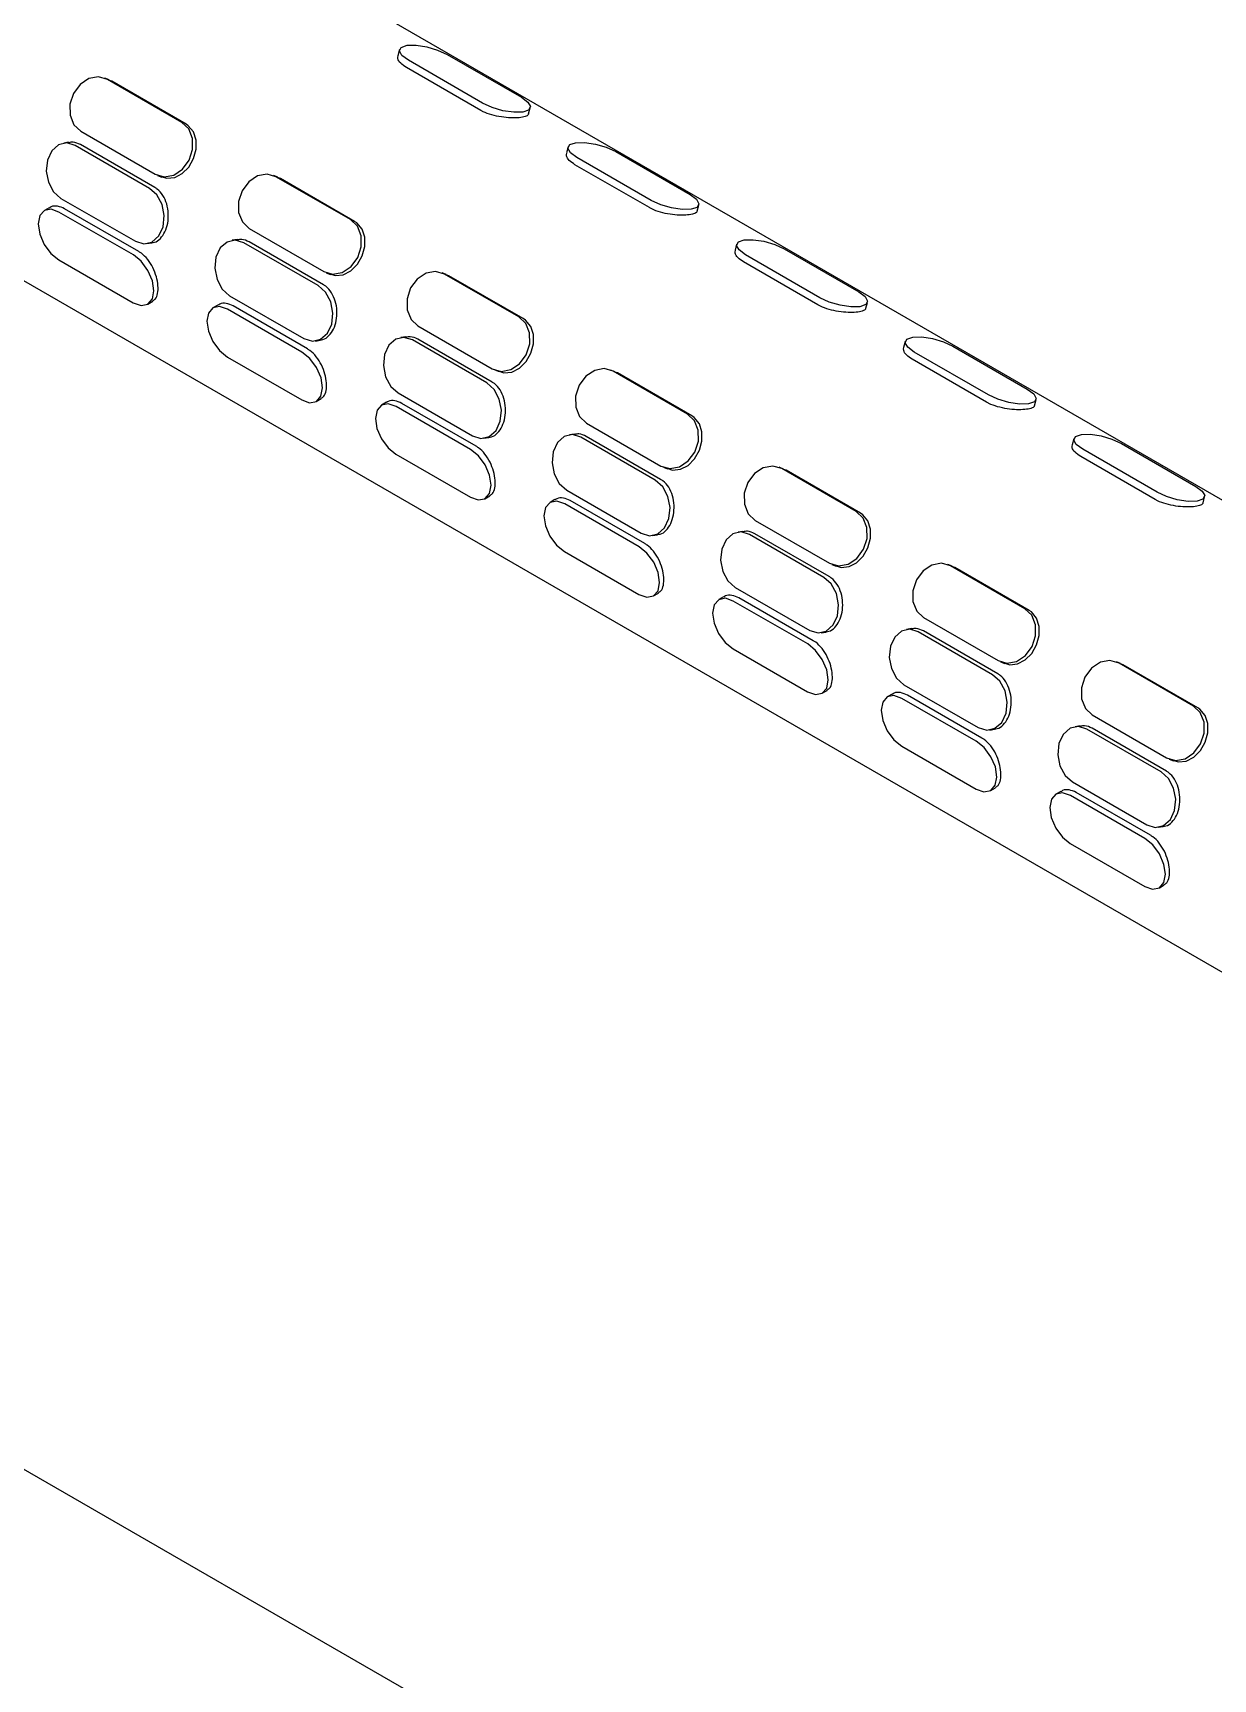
# Model space of a CAD drawing. Extents: x 0 to 3125, y 0 to 2290.
# Drawn here: x 2553.8 to 2654.5, y 1516.9 to 1657.4 of the extents above; entities that cross this region are included whole.
import ezdxf

# ---------------------------------------------------------------- set-up
doc = ezdxf.new("R2010")
doc.units = 0
doc.header["$LTSCALE"] = 10
doc.header["$MEASUREMENT"] = 0
doc.layers.get('0').update_dxf_attribs({"linetype": 'CONTINUOUS'})

msp = doc.modelspace()

# ---------------------------------------------------------------- linework, layer by layer
at = {"color": 7, "linetype": 'Continuous', "lineweight": 25}
for p, q in [((2721.47, 1579.28), (2388.44, 1771.54)), ((2371, 1741.31), (2704.03, 1549.06)), ((2585.1, 1655.94), (2584.97, 1655.42)), ((2589.16, 1655.54), (2595.51, 1651.88)), ((2592.04, 1650.76), (2585.69, 1654.42)), ((2592.2, 1651.38), (2585.86, 1655.04)), ((2560.34, 1653.35), (2559.98, 1653.5)), ((2566.53, 1649.73), (2560.19, 1653.39)), ((2560.56, 1653.25), (2560.33, 1653.32)), ((2566.9, 1649.59), (2560.56, 1653.25)), ((2596.12, 1650.46), (2596.26, 1650.98)), ((2557.91, 1648.97), (2564.26, 1645.31)), ((2556.87, 1648.03), (2556.46, 1647.97)), ((2563.79, 1644.1), (2557.44, 1647.77)), ((2564.24, 1644.17), (2557.89, 1647.84)), ((2599.49, 1647.64), (2599.35, 1647.12)), ((2603.55, 1647.24), (2609.89, 1643.57)), ((2606.42, 1642.46), (2600.07, 1646.12)), ((2606.59, 1643.07), (2600.24, 1646.74)), ((2564.47, 1645.21), (2564.83, 1645.06)), ((2574.72, 1645.05), (2574.36, 1645.19)), ((2580.92, 1641.43), (2574.57, 1645.09)), ((2574.94, 1644.95), (2574.71, 1645.02)), ((2581.28, 1641.28), (2574.94, 1644.95)), ((2556.22, 1643.24), (2562.57, 1639.58)), ((2610.51, 1642.16), (2610.65, 1642.67)), ((2555.22, 1642.45), (2554.81, 1642.21)), ((2562.4, 1638.42), (2556.05, 1642.08)), ((2562.88, 1638.7), (2556.53, 1642.36)), ((2572.29, 1640.67), (2578.64, 1637.01)), ((2563.55, 1639.38), (2563.97, 1639.44)), ((2571.26, 1639.73), (2570.84, 1639.67)), ((2578.17, 1635.8), (2571.82, 1639.46)), ((2578.62, 1635.87), (2572.27, 1639.53)), ((2613.87, 1639.33), (2613.73, 1638.82)), ((2620.97, 1634.77), (2614.62, 1638.43)), ((2617.93, 1638.93), (2624.28, 1635.27)), ((2556.04, 1638), (2562.38, 1634.34)), ((2620.8, 1634.16), (2614.46, 1637.82)), ((2578.85, 1636.9), (2579.21, 1636.76)), ((2589.1, 1636.75), (2588.74, 1636.89)), ((2595.3, 1633.13), (2588.95, 1636.79)), ((2589.32, 1636.64), (2589.09, 1636.72)), ((2595.67, 1632.98), (2589.32, 1636.64)), ((2563.63, 1634.22), (2564.05, 1634.46)), ((2569.61, 1634.14), (2569.19, 1633.9)), ((2570.6, 1634.94), (2576.95, 1631.28)), ((2624.89, 1633.86), (2625.03, 1634.37)), ((2576.78, 1630.12), (2570.44, 1633.78)), ((2577.26, 1630.39), (2570.92, 1634.06)), ((2585.64, 1631.43), (2585.22, 1631.36)), ((2586.68, 1632.37), (2593.02, 1628.7)), ((2577.93, 1631.07), (2578.35, 1631.14)), ((2592.55, 1627.5), (2586.21, 1631.16)), ((2593, 1627.57), (2586.66, 1631.23)), ((2628.25, 1631.03), (2628.11, 1630.52)), ((2635.35, 1626.47), (2629.01, 1630.13)), ((2632.31, 1630.63), (2638.66, 1626.97)), ((2721.47, 1437.54), (2388.44, 1629.79)), ((2570.42, 1629.7), (2576.77, 1626.04)), ((2593.24, 1628.6), (2593.6, 1628.46)), ((2603.49, 1628.44), (2603.12, 1628.59)), ((2635.18, 1625.85), (2628.84, 1629.52)), ((2609.68, 1624.82), (2603.34, 1628.49)), ((2603.7, 1628.34), (2603.48, 1628.41)), ((2610.05, 1624.68), (2603.7, 1628.34)), ((2578.01, 1625.92), (2578.43, 1626.15)), ((2583.99, 1625.84), (2583.57, 1625.6)), ((2584.99, 1626.64), (2591.33, 1622.97)), ((2591.64, 1622.09), (2585.3, 1625.75)), ((2639.27, 1625.55), (2639.41, 1626.07)), ((2591.16, 1621.82), (2584.82, 1625.48)), ((2600.02, 1623.12), (2599.61, 1623.06)), ((2607.38, 1619.26), (2601.04, 1622.93)), ((2601.06, 1624.06), (2607.41, 1620.4)), ((2592.31, 1622.77), (2592.73, 1622.83)), ((2606.93, 1619.2), (2600.59, 1622.86)), ((2642.64, 1622.73), (2642.5, 1622.21)), ((2649.73, 1618.16), (2643.39, 1621.83)), ((2646.7, 1622.33), (2653.04, 1618.66)), ((2584.8, 1621.4), (2591.15, 1617.74)), ((2607.62, 1620.3), (2607.98, 1620.15)), ((2617.87, 1620.14), (2617.51, 1620.29)), ((2624.07, 1616.52), (2617.72, 1620.18)), ((2618.09, 1620.04), (2617.86, 1620.11)), ((2649.57, 1617.55), (2643.22, 1621.21)), ((2624.43, 1616.37), (2618.09, 1620.04)), ((2592.4, 1617.61), (2592.81, 1617.85)), ((2598.37, 1617.54), (2597.96, 1617.3)), ((2599.37, 1618.33), (2605.71, 1614.67)), ((2606.03, 1613.79), (2599.68, 1617.45)), ((2653.66, 1617.25), (2653.79, 1617.77)), ((2605.55, 1613.51), (2599.2, 1617.18)), ((2606.7, 1614.47), (2607.11, 1614.53)), ((2614.4, 1614.82), (2613.99, 1614.76)), ((2621.32, 1610.89), (2614.97, 1614.56)), ((2621.77, 1610.96), (2615.42, 1614.62)), ((2615.44, 1615.76), (2621.79, 1612.1)), ((2599.19, 1613.1), (2605.53, 1609.43)), ((2622, 1611.99), (2622.36, 1611.85)), ((2632.25, 1611.84), (2631.89, 1611.98)), ((2638.45, 1608.22), (2632.1, 1611.88)), ((2632.47, 1611.73), (2632.24, 1611.81)), ((2638.81, 1608.07), (2632.47, 1611.73)), ((2606.78, 1609.31), (2607.19, 1609.55)), ((2612.76, 1609.23), (2612.34, 1609)), ((2619.93, 1605.21), (2613.58, 1608.87)), ((2613.75, 1610.03), (2620.1, 1606.37)), ((2620.41, 1605.48), (2614.06, 1609.15)), ((2629.82, 1607.46), (2636.17, 1603.8)), ((2621.08, 1606.17), (2621.5, 1606.23)), ((2628.79, 1606.52), (2628.37, 1606.46)), ((2635.7, 1602.59), (2629.35, 1606.25)), ((2636.15, 1602.66), (2629.8, 1606.32)), ((2613.57, 1604.79), (2619.91, 1601.13)), ((2636.38, 1603.69), (2636.74, 1603.55)), ((2646.63, 1603.54), (2646.27, 1603.68)), ((2652.83, 1599.91), (2646.49, 1603.58)), ((2646.85, 1603.43), (2646.62, 1603.51)), ((2653.2, 1599.77), (2646.85, 1603.43)), ((2621.16, 1601.01), (2621.58, 1601.24)), ((2627.14, 1600.93), (2626.72, 1600.69)), ((2634.31, 1596.91), (2627.97, 1600.57)), ((2628.13, 1601.73), (2634.48, 1598.07)), ((2634.79, 1597.18), (2628.45, 1600.84)), ((2644.21, 1599.16), (2650.55, 1595.49)), ((2635.46, 1597.86), (2635.88, 1597.93)), ((2643.17, 1598.22), (2642.75, 1598.15)), ((2650.08, 1594.29), (2643.74, 1597.95)), ((2650.53, 1594.35), (2644.19, 1598.02)), ((2627.95, 1596.49), (2634.3, 1592.83)), ((2650.77, 1595.39), (2651.13, 1595.24)), ((2642.52, 1593.43), (2648.86, 1589.76)), ((2635.54, 1592.7), (2635.96, 1592.94)), ((2641.52, 1592.63), (2641.1, 1592.39)), ((2648.7, 1588.6), (2642.35, 1592.27)), ((2649.17, 1588.88), (2642.83, 1592.54)), ((2649.84, 1589.56), (2650.26, 1589.62)), ((2642.33, 1588.19), (2648.68, 1584.52)), ((2649.93, 1584.4), (2650.34, 1584.64))]:
    msp.add_line(p, q, dxfattribs=at)
at = {"color": 7, "linetype": 'Continuous', "lineweight": 25, "flags": 128}
for points in [[(2585.86, 1655.04), (2585.31, 1655.45), (2585.1, 1655.83), (2585.25, 1656.13), (2585.75, 1656.31), (2586.52, 1656.32), (2587.43, 1656.19), (2588.36, 1655.91), (2589.16, 1655.54)], [(2560.19, 1653.39), (2559.43, 1653.62), (2558.61, 1653.47), (2557.86, 1652.97), (2557.29, 1652.2), (2556.99, 1651.28), (2557, 1650.34), (2557.32, 1649.53), (2557.91, 1648.97)], [(2595.51, 1651.88), (2596.06, 1651.47), (2596.27, 1651.08), (2596.12, 1650.78), (2595.62, 1650.61), (2594.85, 1650.59), (2593.93, 1650.73), (2593, 1651.01), (2592.2, 1651.38)], [(2564.26, 1645.31), (2565.02, 1645.09), (2565.84, 1645.24), (2566.59, 1645.73), (2567.16, 1646.5), (2567.46, 1647.43), (2567.45, 1648.36), (2567.12, 1649.17), (2566.53, 1649.73)], [(2564.84, 1645.09), (2565.26, 1644.96), (2565.93, 1645.02), (2566.57, 1645.36), (2567.13, 1645.92), (2567.54, 1646.65), (2567.76, 1647.44), (2567.77, 1648.22), (2567.54, 1648.92), (2567.09, 1649.45), (2566.9, 1649.59), (2566.9, 1649.59)], [(2557.44, 1647.77), (2556.72, 1647.98), (2556.02, 1647.82), (2555.44, 1647.31), (2555.07, 1646.52), (2554.97, 1645.58), (2555.15, 1644.63), (2555.59, 1643.81), (2556.22, 1643.24)], [(2600.24, 1646.74), (2599.69, 1647.14), (2599.48, 1647.53), (2599.63, 1647.83), (2600.13, 1648), (2600.9, 1648.02), (2601.82, 1647.88), (2602.75, 1647.61), (2603.55, 1647.24)], [(2562.57, 1639.58), (2563.29, 1639.36), (2563.99, 1639.52), (2564.57, 1640.04), (2564.94, 1640.82), (2565.04, 1641.77), (2564.85, 1642.72), (2564.41, 1643.54), (2563.79, 1644.1)], [(2574.57, 1645.09), (2573.81, 1645.31), (2572.99, 1645.16), (2572.24, 1644.67), (2571.67, 1643.9), (2571.37, 1642.97), (2571.38, 1642.04), (2571.71, 1641.23), (2572.29, 1640.67)], [(2609.89, 1643.57), (2610.44, 1643.17), (2610.65, 1642.78), (2610.5, 1642.48), (2610, 1642.31), (2609.23, 1642.29), (2608.32, 1642.43), (2607.39, 1642.7), (2606.59, 1643.07)], [(2556.05, 1642.08), (2555.38, 1642.32), (2554.81, 1642.21), (2554.42, 1641.77), (2554.28, 1641.06), (2554.42, 1640.2), (2554.8, 1639.32), (2555.37, 1638.55), (2556.04, 1638)], [(2578.64, 1637.01), (2579.4, 1636.79), (2580.22, 1636.93), (2580.97, 1637.43), (2581.54, 1638.2), (2581.84, 1639.12), (2581.83, 1640.06), (2581.51, 1640.87), (2580.92, 1641.43)], [(2579.23, 1636.79), (2579.64, 1636.65), (2580.31, 1636.72), (2580.96, 1637.06), (2581.52, 1637.62), (2581.93, 1638.34), (2582.15, 1639.14), (2582.15, 1639.92), (2581.92, 1640.62), (2581.48, 1641.15), (2581.28, 1641.28), (2581.28, 1641.28)], [(2562.38, 1634.34), (2563.06, 1634.11), (2563.63, 1634.22), (2564.02, 1634.66), (2564.15, 1635.36), (2564.02, 1636.22), (2563.64, 1637.1), (2563.07, 1637.88), (2562.4, 1638.42)], [(2571.82, 1639.46), (2571.1, 1639.68), (2570.4, 1639.52), (2569.82, 1639.01), (2569.45, 1638.22), (2569.35, 1637.28), (2569.54, 1636.32), (2569.98, 1635.5), (2570.6, 1634.94)], [(2614.62, 1638.43), (2614.07, 1638.84), (2613.86, 1639.23), (2614.02, 1639.53), (2614.51, 1639.7), (2615.28, 1639.72), (2616.2, 1639.58), (2617.13, 1639.3), (2617.93, 1638.93)], [(2588.95, 1636.79), (2588.19, 1637.01), (2587.37, 1636.86), (2586.62, 1636.36), (2586.05, 1635.6), (2585.75, 1634.67), (2585.76, 1633.73), (2586.09, 1632.92), (2586.68, 1632.37)], [(2576.95, 1631.28), (2577.67, 1631.06), (2578.37, 1631.22), (2578.95, 1631.73), (2579.32, 1632.52), (2579.42, 1633.46), (2579.24, 1634.42), (2578.8, 1635.24), (2578.17, 1635.8)], [(2624.28, 1635.27), (2624.82, 1634.86), (2625.04, 1634.48), (2624.88, 1634.18), (2624.38, 1634), (2623.62, 1633.98), (2622.7, 1634.12), (2621.77, 1634.4), (2620.97, 1634.77)], [(2570.44, 1633.78), (2569.76, 1634.02), (2569.19, 1633.9), (2568.8, 1633.46), (2568.67, 1632.76), (2568.8, 1631.9), (2569.18, 1631.02), (2569.75, 1630.25), (2570.42, 1629.7)], [(2593.02, 1628.7), (2593.78, 1628.48), (2594.6, 1628.63), (2595.35, 1629.13), (2595.92, 1629.9), (2596.23, 1630.82), (2596.21, 1631.76), (2595.89, 1632.57), (2595.3, 1633.13)], [(2593.61, 1628.49), (2594.02, 1628.35), (2594.69, 1628.42), (2595.34, 1628.75), (2595.9, 1629.32), (2596.31, 1630.04), (2596.53, 1630.83), (2596.53, 1631.62), (2596.3, 1632.32), (2595.86, 1632.85), (2595.67, 1632.98), (2595.67, 1632.98)], [(2586.21, 1631.16), (2585.48, 1631.38), (2584.78, 1631.22), (2584.2, 1630.71), (2583.83, 1629.92), (2583.73, 1628.97), (2583.92, 1628.02), (2584.36, 1627.2), (2584.99, 1626.64)], [(2629.01, 1630.13), (2628.46, 1630.54), (2628.24, 1630.92), (2628.4, 1631.22), (2628.9, 1631.4), (2629.66, 1631.42), (2630.58, 1631.28), (2631.51, 1631), (2632.31, 1630.63)], [(2576.77, 1626.04), (2577.44, 1625.8), (2578.02, 1625.92), (2578.4, 1626.36), (2578.54, 1627.06), (2578.41, 1627.92), (2578.03, 1628.8), (2577.46, 1629.57), (2576.78, 1630.12)], [(2603.34, 1628.49), (2602.58, 1628.71), (2601.76, 1628.56), (2601.01, 1628.06), (2600.44, 1627.29), (2600.13, 1626.37), (2600.15, 1625.43), (2600.47, 1624.62), (2601.06, 1624.06)], [(2591.33, 1622.97), (2592.05, 1622.76), (2592.76, 1622.92), (2593.34, 1623.43), (2593.7, 1624.22), (2593.8, 1625.16), (2593.62, 1626.12), (2593.18, 1626.94), (2592.55, 1627.5)], [(2584.82, 1625.48), (2584.14, 1625.71), (2583.57, 1625.6), (2583.19, 1625.16), (2583.05, 1624.46), (2583.18, 1623.6), (2583.56, 1622.72), (2584.13, 1621.94), (2584.8, 1621.4)], [(2638.66, 1626.97), (2639.21, 1626.56), (2639.42, 1626.17), (2639.27, 1625.87), (2638.77, 1625.7), (2638, 1625.68), (2637.08, 1625.82), (2636.15, 1626.1), (2635.35, 1626.47)], [(2607.41, 1620.4), (2608.17, 1620.18), (2608.98, 1620.33), (2609.74, 1620.83), (2610.31, 1621.59), (2610.61, 1622.52), (2610.6, 1623.46), (2610.27, 1624.27), (2609.68, 1624.82)], [(2607.99, 1620.18), (2608.4, 1620.05), (2609.07, 1620.12), (2609.72, 1620.45), (2610.28, 1621.02), (2610.69, 1621.74), (2610.91, 1622.53), (2610.91, 1623.32), (2610.69, 1624.01), (2610.24, 1624.55), (2610.05, 1624.68), (2610.05, 1624.68)], [(2600.59, 1622.86), (2599.87, 1623.08), (2599.16, 1622.92), (2598.58, 1622.4), (2598.22, 1621.61), (2598.12, 1620.67), (2598.3, 1619.72), (2598.74, 1618.9), (2599.37, 1618.33)], [(2643.39, 1621.83), (2642.84, 1622.24), (2642.63, 1622.62), (2642.78, 1622.92), (2643.28, 1623.09), (2644.05, 1623.11), (2644.96, 1622.97), (2645.89, 1622.7), (2646.7, 1622.33)], [(2591.15, 1617.74), (2591.82, 1617.5), (2592.4, 1617.61), (2592.78, 1618.05), (2592.92, 1618.76), (2592.79, 1619.62), (2592.41, 1620.5), (2591.84, 1621.27), (2591.16, 1621.82)], [(2617.72, 1620.18), (2616.96, 1620.4), (2616.14, 1620.25), (2615.39, 1619.76), (2614.82, 1618.99), (2614.52, 1618.07), (2614.53, 1617.13), (2614.85, 1616.32), (2615.44, 1615.76)], [(2605.71, 1614.67), (2606.43, 1614.45), (2607.14, 1614.61), (2607.72, 1615.13), (2608.09, 1615.92), (2608.19, 1616.86), (2608, 1617.81), (2607.56, 1618.63), (2606.93, 1619.2)], [(2599.2, 1617.18), (2598.53, 1617.41), (2597.95, 1617.3), (2597.57, 1616.86), (2597.43, 1616.15), (2597.56, 1615.3), (2597.94, 1614.41), (2598.51, 1613.64), (2599.19, 1613.1)], [(2653.04, 1618.66), (2653.59, 1618.26), (2653.8, 1617.87), (2653.65, 1617.57), (2653.15, 1617.4), (2652.38, 1617.38), (2651.46, 1617.52), (2650.53, 1617.79), (2649.73, 1618.16)], [(2621.79, 1612.1), (2622.55, 1611.88), (2623.37, 1612.03), (2624.12, 1612.52), (2624.69, 1613.29), (2624.99, 1614.21), (2624.98, 1615.15), (2624.65, 1615.96), (2624.07, 1616.52)], [(2622.37, 1611.88), (2622.79, 1611.74), (2623.46, 1611.81), (2624.1, 1612.15), (2624.66, 1612.71), (2625.07, 1613.43), (2625.29, 1614.23), (2625.3, 1615.01), (2625.07, 1615.71), (2624.62, 1616.24), (2624.43, 1616.37), (2624.43, 1616.37)], [(2614.97, 1614.56), (2614.25, 1614.77), (2613.55, 1614.61), (2612.97, 1614.1), (2612.6, 1613.31), (2612.5, 1612.37), (2612.68, 1611.41), (2613.12, 1610.59), (2613.75, 1610.03)], [(2605.53, 1609.43), (2606.21, 1609.2), (2606.78, 1609.31), (2607.17, 1609.75), (2607.3, 1610.46), (2607.17, 1611.31), (2606.79, 1612.2), (2606.22, 1612.97), (2605.55, 1613.51)], [(2632.1, 1611.88), (2631.34, 1612.1), (2630.52, 1611.95), (2629.77, 1611.46), (2629.2, 1610.69), (2628.9, 1609.76), (2628.91, 1608.83), (2629.24, 1608.02), (2629.82, 1607.46)], [(2620.1, 1606.37), (2620.82, 1606.15), (2621.52, 1606.31), (2622.1, 1606.83), (2622.47, 1607.61), (2622.57, 1608.56), (2622.38, 1609.51), (2621.94, 1610.33), (2621.32, 1610.89)], [(2613.58, 1608.87), (2612.91, 1609.11), (2612.34, 1608.99), (2611.95, 1608.55), (2611.81, 1607.85), (2611.95, 1606.99), (2612.33, 1606.11), (2612.9, 1605.34), (2613.57, 1604.79)], [(2636.17, 1603.8), (2636.93, 1603.57), (2637.75, 1603.72), (2638.5, 1604.22), (2639.07, 1604.99), (2639.37, 1605.91), (2639.36, 1606.85), (2639.04, 1607.66), (2638.45, 1608.22)], [(2636.76, 1603.58), (2637.17, 1603.44), (2637.84, 1603.51), (2638.49, 1603.85), (2639.05, 1604.41), (2639.46, 1605.13), (2639.68, 1605.92), (2639.68, 1606.71), (2639.45, 1607.41), (2639.01, 1607.94), (2638.81, 1608.07), (2638.81, 1608.07)], [(2629.35, 1606.25), (2628.63, 1606.47), (2627.93, 1606.31), (2627.35, 1605.8), (2626.98, 1605.01), (2626.88, 1604.07), (2627.07, 1603.11), (2627.51, 1602.29), (2628.13, 1601.73)], [(2619.91, 1601.13), (2620.59, 1600.9), (2621.16, 1601.01), (2621.55, 1601.45), (2621.69, 1602.15), (2621.55, 1603.01), (2621.17, 1603.89), (2620.6, 1604.66), (2619.93, 1605.21)], [(2646.49, 1603.58), (2645.72, 1603.8), (2644.91, 1603.65), (2644.15, 1603.15), (2643.58, 1602.38), (2643.28, 1601.46), (2643.29, 1600.52), (2643.62, 1599.71), (2644.21, 1599.16)], [(2634.48, 1598.07), (2635.2, 1597.85), (2635.9, 1598.01), (2636.48, 1598.52), (2636.85, 1599.31), (2636.95, 1600.25), (2636.77, 1601.21), (2636.33, 1602.03), (2635.7, 1602.59)], [(2627.97, 1600.57), (2627.29, 1600.8), (2626.72, 1600.69), (2626.33, 1600.25), (2626.2, 1599.55), (2626.33, 1598.69), (2626.71, 1597.81), (2627.28, 1597.03), (2627.95, 1596.49)], [(2650.55, 1595.49), (2651.31, 1595.27), (2652.13, 1595.42), (2652.88, 1595.92), (2653.45, 1596.69), (2653.76, 1597.61), (2653.74, 1598.55), (2653.42, 1599.36), (2652.83, 1599.91)], [(2651.14, 1595.27), (2651.55, 1595.14), (2652.22, 1595.21), (2652.87, 1595.54), (2653.43, 1596.11), (2653.84, 1596.83), (2654.06, 1597.62), (2654.06, 1598.41), (2653.83, 1599.11), (2653.39, 1599.64), (2653.2, 1599.77), (2653.2, 1599.77)], [(2643.74, 1597.95), (2643.02, 1598.17), (2642.31, 1598.01), (2641.73, 1597.49), (2641.36, 1596.71), (2641.26, 1595.76), (2641.45, 1594.81), (2641.89, 1593.99), (2642.52, 1593.43)], [(2634.3, 1592.83), (2634.97, 1592.59), (2635.55, 1592.71), (2635.93, 1593.15), (2636.07, 1593.85), (2635.94, 1594.71), (2635.56, 1595.59), (2634.99, 1596.36), (2634.31, 1596.91)], [(2648.86, 1589.76), (2649.58, 1589.55), (2650.29, 1589.71), (2650.87, 1590.22), (2651.23, 1591.01), (2651.33, 1591.95), (2651.15, 1592.9), (2650.71, 1593.73), (2650.08, 1594.29)], [(2642.35, 1592.27), (2641.67, 1592.5), (2641.1, 1592.39), (2640.72, 1591.95), (2640.58, 1591.24), (2640.71, 1590.39), (2641.09, 1589.5), (2641.66, 1588.73), (2642.33, 1588.19)], [(2648.68, 1584.52), (2649.36, 1584.29), (2649.93, 1584.4), (2650.31, 1584.84), (2650.45, 1585.55), (2650.32, 1586.4), (2649.94, 1587.29), (2649.37, 1588.06), (2648.7, 1588.6)]]:
    msp.add_lwpolyline(points, dxfattribs=at)
at = {"color": 7, "linetype": 'Continuous', "lineweight": 25}
for points, knots in [([(2585.69, 1654.42), (2585.52, 1654.54), (2585.16, 1654.78), (2584.93, 1655.15), (2584.98, 1655.34), (2584.99, 1655.42)], [0, 0, 0, 0, 0.368303, 0.736514, 1, 1, 1, 1]), ([(2596.1, 1650.47), (2596.1, 1650.45), (2596.11, 1650.34), (2595.85, 1650.22), (2595.34, 1650.12), (2594.62, 1650.1), (2593.8, 1650.18), (2592.97, 1650.36), (2592.38, 1650.57), (2592.11, 1650.72), (2592.04, 1650.76)], [0, 0, 0, 0, 0.043636, 0.195276, 0.345874, 0.495385, 0.645425, 0.796799, 0.948258, 1, 1, 1, 1]), ([(2557.89, 1647.84), (2557.68, 1647.93), (2557.35, 1648.09), (2557.01, 1648.02), (2556.88, 1648)], [0, 0, 0, 0, 0.626818, 1, 1, 1, 1]), ([(2600.07, 1646.12), (2599.9, 1646.24), (2599.55, 1646.48), (2599.31, 1646.85), (2599.36, 1647.04), (2599.38, 1647.11)], [0, 0, 0, 0, 0.368303, 0.736514, 1, 1, 1, 1]), ([(2563.96, 1639.47), (2564.04, 1639.48), (2564.32, 1639.49), (2564.72, 1639.8), (2565.12, 1640.36), (2565.36, 1641.12), (2565.41, 1641.95), (2565.28, 1642.79), (2564.95, 1643.52), (2564.56, 1643.96), (2564.3, 1644.13), (2564.24, 1644.17)], [0, 0, 0, 0, 0.051955, 0.181227, 0.311051, 0.439982, 0.567984, 0.696437, 0.826034, 0.955702, 1, 1, 1, 1]), ([(2556.53, 1642.36), (2556.34, 1642.45), (2555.94, 1642.62), (2555.48, 1642.6), (2555.29, 1642.46), (2555.24, 1642.42)], [0, 0, 0, 0, 0.427895, 0.855683, 1, 1, 1, 1]), ([(2610.48, 1642.17), (2610.48, 1642.14), (2610.49, 1642.04), (2610.23, 1641.92), (2609.72, 1641.82), (2609, 1641.8), (2608.19, 1641.87), (2607.35, 1642.05), (2606.76, 1642.27), (2606.49, 1642.42), (2606.42, 1642.46)], [0, 0, 0, 0, 0.043636, 0.195276, 0.345874, 0.495385, 0.645425, 0.796799, 0.948258, 1, 1, 1, 1]), ([(2564.03, 1634.48), (2564.11, 1634.53), (2564.33, 1634.65), (2564.49, 1635.11), (2564.53, 1635.78), (2564.39, 1636.56), (2564.09, 1637.35), (2563.64, 1638.06), (2563.21, 1638.49), (2562.95, 1638.65), (2562.88, 1638.7)], [0, 0, 0, 0, 0.094992, 0.238489, 0.381, 0.522482, 0.664465, 0.807711, 0.951037, 1, 1, 1, 1]), ([(2572.27, 1639.53), (2572.07, 1639.63), (2571.74, 1639.79), (2571.39, 1639.72), (2571.26, 1639.7)], [0, 0, 0, 0, 0.626818, 1, 1, 1, 1]), ([(2614.46, 1637.82), (2614.28, 1637.94), (2613.93, 1638.18), (2613.7, 1638.54), (2613.74, 1638.73), (2613.76, 1638.81)], [0, 0, 0, 0, 0.368303, 0.736514, 1, 1, 1, 1]), ([(2578.34, 1631.17), (2578.42, 1631.17), (2578.7, 1631.19), (2579.11, 1631.5), (2579.5, 1632.06), (2579.74, 1632.81), (2579.8, 1633.65), (2579.66, 1634.48), (2579.33, 1635.22), (2578.95, 1635.66), (2578.68, 1635.83), (2578.62, 1635.87)], [0, 0, 0, 0, 0.051955, 0.181227, 0.311051, 0.439982, 0.567984, 0.696437, 0.826034, 0.955702, 1, 1, 1, 1]), ([(2570.92, 1634.06), (2570.72, 1634.14), (2570.32, 1634.32), (2569.86, 1634.3), (2569.67, 1634.15), (2569.62, 1634.12)], [0, 0, 0, 0, 0.427895, 0.855683, 1, 1, 1, 1]), ([(2624.86, 1633.86), (2624.86, 1633.84), (2624.87, 1633.74), (2624.62, 1633.62), (2624.1, 1633.51), (2623.39, 1633.5), (2622.57, 1633.57), (2621.74, 1633.75), (2621.15, 1633.97), (2620.87, 1634.12), (2620.8, 1634.16)], [0, 0, 0, 0, 0.0436365, 0.1952761, 0.3458742, 0.4953854, 0.6454252, 0.7967994, 0.9482584, 1, 1, 1, 1]), ([(2586.66, 1631.23), (2586.45, 1631.33), (2586.12, 1631.48), (2585.77, 1631.42), (2585.64, 1631.39)], [0, 0, 0, 0, 0.626818, 1, 1, 1, 1]), ([(2578.41, 1626.18), (2578.5, 1626.23), (2578.71, 1626.35), (2578.87, 1626.81), (2578.91, 1627.48), (2578.77, 1628.25), (2578.47, 1629.04), (2578.03, 1629.75), (2577.59, 1630.19), (2577.33, 1630.35), (2577.26, 1630.39)], [0, 0, 0, 0, 0.094992, 0.238489, 0.381, 0.522482, 0.664465, 0.807711, 0.951037, 1, 1, 1, 1]), ([(2628.84, 1629.52), (2628.66, 1629.63), (2628.31, 1629.87), (2628.08, 1630.24), (2628.12, 1630.43), (2628.14, 1630.51)], [0, 0, 0, 0, 0.368303, 0.736514, 1, 1, 1, 1]), ([(2592.73, 1622.87), (2592.81, 1622.87), (2593.08, 1622.88), (2593.49, 1623.19), (2593.89, 1623.76), (2594.12, 1624.51), (2594.18, 1625.35), (2594.04, 1626.18), (2593.72, 1626.92), (2593.33, 1627.36), (2593.07, 1627.52), (2593, 1627.57)], [0, 0, 0, 0, 0.051955, 0.181227, 0.311051, 0.439982, 0.567984, 0.696437, 0.826034, 0.955702, 1, 1, 1, 1]), ([(2585.3, 1625.75), (2585.1, 1625.84), (2584.7, 1626.01), (2584.24, 1626), (2584.05, 1625.85), (2584.01, 1625.81)], [0, 0, 0, 0, 0.427895, 0.855683, 1, 1, 1, 1]), ([(2639.24, 1625.56), (2639.25, 1625.54), (2639.26, 1625.43), (2639, 1625.31), (2638.49, 1625.21), (2637.77, 1625.19), (2636.95, 1625.27), (2636.12, 1625.45), (2635.53, 1625.66), (2635.25, 1625.81), (2635.18, 1625.85)], [0, 0, 0, 0, 0.0436365, 0.1952761, 0.3458742, 0.4953854, 0.6454252, 0.7967994, 0.9482584, 1, 1, 1, 1]), ([(2601.04, 1622.93), (2600.83, 1623.02), (2600.5, 1623.18), (2600.16, 1623.12), (2600.03, 1623.09)], [0, 0, 0, 0, 0.626818, 1, 1, 1, 1]), ([(2592.8, 1617.88), (2592.88, 1617.93), (2593.09, 1618.05), (2593.26, 1618.51), (2593.29, 1619.17), (2593.15, 1619.95), (2592.85, 1620.74), (2592.41, 1621.45), (2591.98, 1621.88), (2591.71, 1622.05), (2591.64, 1622.09)], [0, 0, 0, 0, 0.094992, 0.238489, 0.381, 0.522482, 0.664465, 0.807711, 0.951037, 1, 1, 1, 1]), ([(2643.22, 1621.21), (2643.05, 1621.33), (2642.69, 1621.57), (2642.46, 1621.94), (2642.51, 1622.13), (2642.52, 1622.21)], [0, 0, 0, 0, 0.368303, 0.736514, 1, 1, 1, 1]), ([(2607.11, 1614.57), (2607.19, 1614.57), (2607.47, 1614.58), (2607.87, 1614.89), (2608.27, 1615.45), (2608.5, 1616.21), (2608.56, 1617.04), (2608.43, 1617.88), (2608.1, 1618.61), (2607.71, 1619.06), (2607.45, 1619.22), (2607.38, 1619.26)], [0, 0, 0, 0, 0.051955, 0.181227, 0.311051, 0.439982, 0.567984, 0.696437, 0.826034, 0.955702, 1, 1, 1, 1]), ([(2599.68, 1617.45), (2599.48, 1617.54), (2599.09, 1617.71), (2598.62, 1617.69), (2598.44, 1617.55), (2598.39, 1617.51)], [0, 0, 0, 0, 0.427895, 0.855683, 1, 1, 1, 1]), ([(2653.63, 1617.26), (2653.63, 1617.23), (2653.64, 1617.13), (2653.38, 1617.01), (2652.87, 1616.91), (2652.15, 1616.89), (2651.33, 1616.97), (2650.5, 1617.14), (2649.91, 1617.36), (2649.64, 1617.51), (2649.57, 1617.55)], [0, 0, 0, 0, 0.043636, 0.195276, 0.345874, 0.495385, 0.645425, 0.796799, 0.948258, 1, 1, 1, 1]), ([(2615.42, 1614.62), (2615.21, 1614.72), (2614.88, 1614.88), (2614.54, 1614.81), (2614.41, 1614.79)], [0, 0, 0, 0, 0.626818, 1, 1, 1, 1]), ([(2607.18, 1609.57), (2607.26, 1609.62), (2607.47, 1609.74), (2607.64, 1610.2), (2607.68, 1610.87), (2607.54, 1611.65), (2607.24, 1612.44), (2606.79, 1613.15), (2606.36, 1613.58), (2606.09, 1613.74), (2606.03, 1613.79)], [0, 0, 0, 0, 0.094992, 0.238489, 0.381, 0.522482, 0.664465, 0.807711, 0.951037, 1, 1, 1, 1]), ([(2621.49, 1606.26), (2621.57, 1606.27), (2621.85, 1606.28), (2622.25, 1606.59), (2622.65, 1607.15), (2622.89, 1607.9), (2622.94, 1608.74), (2622.81, 1609.58), (2622.48, 1610.31), (2622.09, 1610.75), (2621.83, 1610.92), (2621.77, 1610.96)], [0, 0, 0, 0, 0.051955, 0.181227, 0.311051, 0.439982, 0.567984, 0.696437, 0.826034, 0.955702, 1, 1, 1, 1]), ([(2614.06, 1609.15), (2613.87, 1609.23), (2613.47, 1609.41), (2613.01, 1609.39), (2612.82, 1609.24), (2612.77, 1609.21)], [0, 0, 0, 0, 0.4278949, 0.8556834, 1, 1, 1, 1]), ([(2629.8, 1606.32), (2629.6, 1606.42), (2629.27, 1606.57), (2628.92, 1606.51), (2628.79, 1606.49)], [0, 0, 0, 0, 0.626818, 1, 1, 1, 1]), ([(2621.56, 1601.27), (2621.64, 1601.32), (2621.86, 1601.44), (2622.02, 1601.9), (2622.06, 1602.57), (2621.92, 1603.34), (2621.62, 1604.13), (2621.17, 1604.84), (2620.74, 1605.28), (2620.48, 1605.44), (2620.41, 1605.48)], [0, 0, 0, 0, 0.094992, 0.238489, 0.381, 0.522482, 0.664465, 0.807711, 0.951037, 1, 1, 1, 1]), ([(2635.87, 1597.96), (2635.95, 1597.96), (2636.23, 1597.98), (2636.64, 1598.29), (2637.03, 1598.85), (2637.27, 1599.6), (2637.33, 1600.44), (2637.19, 1601.27), (2636.86, 1602.01), (2636.48, 1602.45), (2636.21, 1602.62), (2636.15, 1602.66)], [0, 0, 0, 0, 0.0519551, 0.1812271, 0.3110506, 0.4399823, 0.5679836, 0.6964374, 0.8260335, 0.9557024, 1, 1, 1, 1]), ([(2628.45, 1600.84), (2628.25, 1600.93), (2627.85, 1601.1), (2627.39, 1601.09), (2627.2, 1600.94), (2627.15, 1600.9)], [0, 0, 0, 0, 0.4278949, 0.8556834, 1, 1, 1, 1]), ([(2644.19, 1598.02), (2643.98, 1598.12), (2643.65, 1598.27), (2643.3, 1598.21), (2643.17, 1598.18)], [0, 0, 0, 0, 0.6268181, 1, 1, 1, 1]), ([(2635.94, 1592.97), (2636.03, 1593.02), (2636.24, 1593.14), (2636.4, 1593.6), (2636.44, 1594.26), (2636.3, 1595.04), (2636, 1595.83), (2635.56, 1596.54), (2635.12, 1596.97), (2634.86, 1597.14), (2634.79, 1597.18)], [0, 0, 0, 0, 0.0949918, 0.2384886, 0.3809998, 0.5224825, 0.6644654, 0.8077109, 0.9510369, 1, 1, 1, 1]), ([(2650.26, 1589.66), (2650.34, 1589.66), (2650.61, 1589.67), (2651.02, 1589.98), (2651.42, 1590.54), (2651.65, 1591.3), (2651.71, 1592.14), (2651.57, 1592.97), (2651.25, 1593.71), (2650.86, 1594.15), (2650.6, 1594.31), (2650.53, 1594.35)], [0, 0, 0, 0, 0.051955, 0.181227, 0.311051, 0.439982, 0.567984, 0.696437, 0.826034, 0.955702, 1, 1, 1, 1]), ([(2642.83, 1592.54), (2642.63, 1592.63), (2642.23, 1592.8), (2641.77, 1592.78), (2641.58, 1592.64), (2641.54, 1592.6)], [0, 0, 0, 0, 0.427895, 0.855683, 1, 1, 1, 1]), ([(2650.33, 1584.67), (2650.41, 1584.71), (2650.62, 1584.83), (2650.79, 1585.3), (2650.82, 1585.96), (2650.68, 1586.74), (2650.38, 1587.53), (2649.94, 1588.24), (2649.51, 1588.67), (2649.24, 1588.84), (2649.17, 1588.88)], [0, 0, 0, 0, 0.094992, 0.238489, 0.381, 0.522482, 0.664465, 0.807711, 0.951037, 1, 1, 1, 1])]:
    msp.add_open_spline(points, degree=3, knots=knots, dxfattribs=at)

doc.saveas('drawing.dxf')
